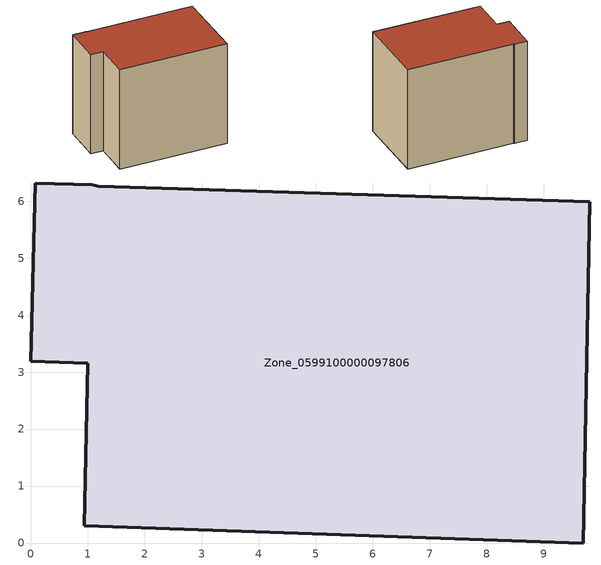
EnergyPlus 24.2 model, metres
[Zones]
Zone_0599100000097806
 floor ground (C_G): 1,3.16 0,3.19 0.08,6.32 1.08,6.29 1.18,6.26 9.81,5.99 9.7,0 0.94,0.3 z0
 wall outside (C_F): 0,3.19 1,3.16 0.94,0.3 9.7,0 9.81,5.99 1.18,6.26 1.08,6.29 0.08,6.32 0,3.19 z0:8.62
 roof outside (C_R): 9.81,5.99 1.18,6.26 1.08,6.29 0.08,6.32 0,3.19 1,3.16 0.94,0.3 9.7,0 z8.62
[BUILDING]
Pand.0599100000097806: North Axis=0; Terrain=City; Loads Convergence Tolerance Value=0.04; Temperature Convergence Tolerance Value=0.4; Solar Distribution=FullExterior; Maximum Number of Warmup Days=25; Minimum Number of Warmup Days=1
[Site:Location]
Rotterdam.The.Hague.AP_ZH_NLD Design_Conditions: Latitude=51.96; Longitude=4.45; Time Zone=1; Elevation=-4.5
[SITE:GROUNDTEMPERATURE:BUILDINGSURFACE]
18, 18, 18, 18, 18, 18, 18, 18, 18, 18, 18, 18
[MATERIAL] Thermal Absorptance=0.9; Solar Absorptance=0.7; Visible Absorptance=0.7
Name | Roughness | Thickness | Conductivity | Density | Specific Heat
G.TI.1946-1964 | MediumSmooth | 0.15 | 1 | 540 | 1210
F.TI.1946-1964 | Rough | 0.3 | 0.857143 | 1920 | 840
R.TI.1946-1964 | MediumRough | 0.2 | 0.277778 | 1500 | 1000
[CONSTRUCTION]
C_G: G.TI.1946-1964
C_F: F.TI.1946-1964
C_R: R.TI.1946-1964
[ZONE]
Zone_0599100000097806: Type=1; Multiplier=1; Ceiling Height=Autocalculate; Volume=Autocalculate; Floor Area=autocalculate; Part of Total Floor Area=Yes
[ZONEINFILTRATION:DESIGNFLOWRATE]
Infil_Zone_0599100000097806: Zone or ZoneList or Space or SpaceList=Zone_0599100000097806; Schedule=AlwaysOn; Design Flow Rate Calculation Method=Flow/Area; Flow Rate per Floor Area=0.003; Constant Term Coefficient=1; Temperature Term Coefficient=0; Velocity Term Coefficient=0; Velocity Squared Term Coefficient=0
[HVACTEMPLATE:ZONE:IDEALLOADSAIRSYSTEM]
Zone_0599100000097806: Maximum Heating Supply Air Temperature=50; Minimum Cooling Supply Air Temperature=13; Maximum Heating Supply Air Humidity Ratio=0.0156; Minimum Cooling Supply Air Humidity Ratio=0.0077; Heating Limit=NoLimit; Cooling Limit=NoLimit; Dehumidification Control Type=ConstantSensibleHeatRatio; Cooling Sensible Heat Ratio=0.7; Dehumidification Setpoint=60; Humidification Control Type=None; Humidification Setpoint=30; Outdoor Air Method=None; Outdoor Air Flow Rate per Person=0.00944; Outdoor Air Flow Rate per Zone Floor Area=0; Outdoor Air Flow Rate per Zone=0; Demand Controlled Ventilation Type=None; Outdoor Air Economizer Type=NoEconomizer; Heat Recovery Type=None; Sensible Heat Recovery Effectiveness=0.7; Latent Heat Recovery Effectiveness=0.65
[ZONECONTROL:THERMOSTAT]
ThermostatControl_Zone_0599100000097806: Zone or ZoneList=Zone_0599100000097806; Control Type Schedule=DualSetpointControlType; Control 1=Thermostat_Zone_0599100000097806; Temperature Difference Between Cutout And Setpoint=0
[THERMOSTATSETPOINT:DUALSETPOINT]
Thermostat_Zone_0599100000097806: Heating Setpoint Temperature Schedule=HeatingSetpoint_Zone_0599100000097806; Cooling Setpoint Temperature Schedule=CoolingSetpoint_Zone_0599100000097806
[SCHEDULE:COMPACT]
HeatingSetpoint_Zone_0599100000097806: Through: 12/31, For: AllDays, Until: 24:00, 21
CoolingSetpoint_Zone_0599100000097806: Through: 12/31, For: AllDays, Until: 24:00, 24
DualSetpointControlType: Through: 12/31, For: AllDays, Until: 24:00, 4
AlwaysOn: Through: 12/31, For: AllDays, Until: 24:00, 1
